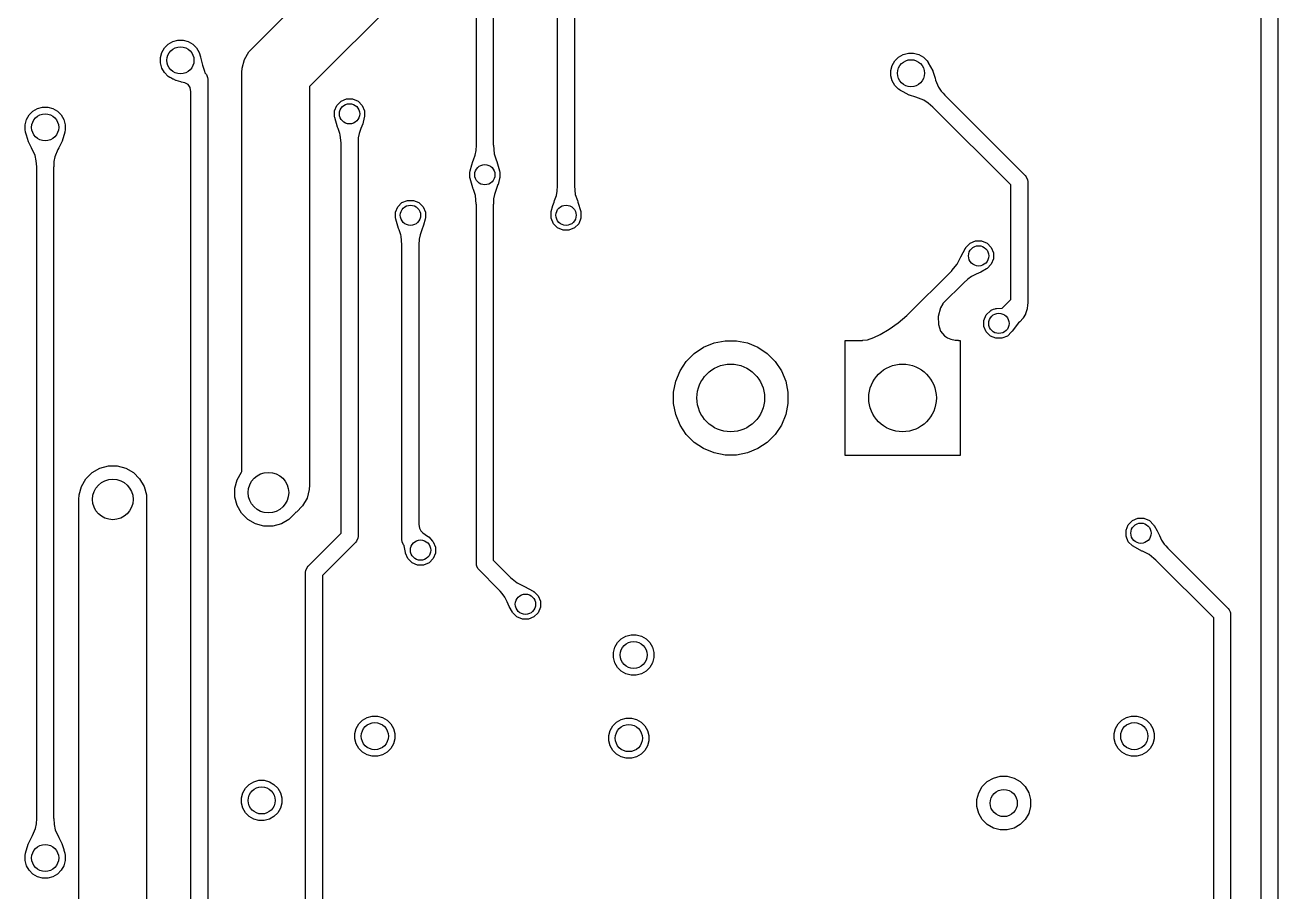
# Model space of a CAD drawing. Extents: x 89 to 178, y -115 to -57.
# Drawn here: x 140.1 to 158.63, y -96.9 to -84.09 of the extents above; entities that cross this region are included whole.
import ezdxf

# ---------------------------------------------------------------- set-up
doc = ezdxf.new("R2010")
doc.units = 0
doc.layers.add('BLACK', color=7, linetype='CONTINUOUS')

msp = doc.modelspace()

# ---------------------------------------------------------------- linework, layer by layer
at = {"layer": 'BLACK', "linetype": 'CONTINUOUS'}
for p, q in [((146.775, -85.864226), (146.775, -66.037112)), ((147.025, -66.035772), (147.025, -85.862887)), ((147.975, -86.464226), (147.975, -66.037112)), ((148.225, -66.035772), (148.225, -86.462887)), ((158.375002, -104.700002), (158.375002, -82.237112)), ((158.625002, -82.235772), (158.625002, -104.536902)), ((143.455947, -84.436947), (144.9, -82.992893)), ((145.753554, -83.553553), (144.3095, -84.997606)), ((142.122836, -84.494197), (142.161994, -84.426374)), ((142.161994, -84.426374), (142.217372, -84.370996)), ((142.217372, -84.370996), (142.285195, -84.331838)), ((142.285195, -84.331838), (142.360842, -84.311569)), ((142.360842, -84.311569), (142.439158, -84.311569)), ((142.439158, -84.311569), (142.514805, -84.331838)), ((142.514805, -84.331838), (142.582628, -84.370996)), ((142.582628, -84.370996), (142.638006, -84.426374)), ((142.638006, -84.426374), (142.677164, -84.494197)), ((143.412838, -84.486103), (143.455947, -84.436947)), ((142.102567, -84.569844), (142.122836, -84.494197)), ((142.102567, -84.64816), (142.102567, -84.569844)), ((142.677164, -84.494197), (142.694109, -84.55744)), ((142.694109, -84.55744), (142.696848, -84.561386)), ((142.696848, -84.561386), (142.725202, -84.679839)), ((143.313777, -84.725237), (143.34756, -84.599158)), ((143.34756, -84.599158), (143.412823, -84.486119)), ((143.412823, -84.486119), (143.412838, -84.486103)), ((152.922836, -84.685195), (152.961994, -84.617372)), ((152.961994, -84.617372), (153.017372, -84.561994)), ((153.017372, -84.561994), (153.085195, -84.522836)), ((153.085195, -84.522836), (153.160842, -84.502567)), ((153.160842, -84.502567), (153.239158, -84.502567)), ((153.239158, -84.502567), (153.314805, -84.522836)), ((153.314805, -84.522836), (153.382628, -84.561994)), ((153.382628, -84.561994), (153.438006, -84.617372)), ((153.438006, -84.617372), (153.452047, -84.641692)), ((153.452047, -84.641692), (153.455001, -84.64368)), ((153.455001, -84.64368), (153.455537, -84.64457)), ((153.455537, -84.64457), (153.521578, -84.766338)), ((142.122836, -84.723807), (142.102567, -84.64816)), ((142.161994, -84.79163), (142.122836, -84.723807)), ((142.217372, -84.847008), (142.161994, -84.79163)), ((142.725202, -84.679839), (142.754183, -84.771421)), ((142.754183, -84.771421), (142.754257, -84.771664)), ((142.754257, -84.771664), (142.76039, -84.792615)), ((142.76039, -84.792615), (142.767389, -84.799614)), ((142.767389, -84.799614), (142.782934, -84.818556)), ((142.782934, -84.818556), (142.801598, -84.863616)), ((143.3095, -84.7905), (143.313777, -84.725252)), ((143.3095, -90.689442), (143.3095, -84.7905)), ((143.313777, -84.725252), (143.313777, -84.725237)), ((152.902567, -84.760842), (152.922836, -84.685195)), ((152.902567, -84.839158), (152.902567, -84.760842)), ((153.521578, -84.766338), (153.522412, -84.768275)), ((153.522412, -84.768275), (153.556131, -84.871237)), ((142.243499, -84.862093), (142.217372, -84.847008)), ((142.245448, -84.864271), (142.243499, -84.862093)), ((142.256384, -84.869531), (142.245448, -84.864271)), ((142.285195, -84.886166), (142.256384, -84.869531)), ((142.298213, -84.889654), (142.285195, -84.886166)), ((142.333232, -84.9065), (142.298213, -84.889654)), ((142.335166, -84.907228), (142.333232, -84.9065)), ((142.405243, -84.926734), (142.335166, -84.907228)), ((142.405258, -84.926739), (142.405243, -84.926734)), ((142.417183, -84.930092), (142.405258, -84.926739)), ((142.465096, -84.943565), (142.417183, -84.930092)), ((142.465099, -84.943566), (142.465096, -84.943565)), ((142.4651, -84.943567), (142.465099, -84.943566)), ((142.512163, -84.968832), (142.4651, -84.943567)), ((142.542959, -85.013284), (142.512163, -84.968832)), ((142.552195, -85.075512), (142.542959, -85.013284)), ((142.801598, -84.863616), (142.804, -84.888002)), ((142.804, -84.888002), (142.804, -99.921)), ((144.3095, -84.997606), (144.3095, -90.8905)), ((152.922836, -84.914805), (152.902567, -84.839158)), ((152.961994, -84.982628), (152.922836, -84.914805)), ((153.017372, -85.038006), (152.961994, -84.982628)), ((153.556131, -84.871237), (153.556266, -84.871677)), ((153.556266, -84.871677), (153.564626, -84.901071)), ((153.564626, -84.901071), (153.564631, -84.901088)), ((153.564631, -84.901088), (153.608489, -85.006888)), ((153.608489, -85.006888), (153.60849, -85.00689)), ((153.60849, -85.00689), (153.648557, -85.065142)), ((142.552518, -85.07769), (142.552195, -85.075512)), ((142.554, -85.080633), (142.552518, -85.07769)), ((142.554, -99.730107), (142.554, -85.080633)), ((144.774997, -85.212919), (144.856105, -85.179323)), ((144.856105, -85.179323), (144.943895, -85.179323)), ((144.943895, -85.179323), (145.025003, -85.212919)), ((153.041998, -85.052224), (153.017372, -85.038006)), ((153.044693, -85.055501), (153.041998, -85.052224)), ((153.083718, -85.076311), (153.044693, -85.055501)), ((153.085195, -85.077164), (153.083718, -85.076311)), ((153.08544, -85.077229), (153.085195, -85.077164)), ((153.175516, -85.125263), (153.08544, -85.077229)), ((153.177451, -85.126081), (153.175516, -85.125263)), ((153.271463, -85.156204), (153.177451, -85.126081)), ((153.390256, -85.199329), (153.271463, -85.156204)), ((153.390259, -85.199331), (153.390256, -85.199329)), ((153.455759, -85.241273), (153.390259, -85.199331)), ((153.648557, -85.065142), (153.677166, -85.096915)), ((153.677166, -85.096915), (153.701146, -85.123548)), ((153.701146, -85.123548), (153.701596, -85.12482)), ((153.701596, -85.12482), (154.888389, -86.311612)), ((140.161994, -85.417374), (140.217372, -85.361996)), ((140.217372, -85.361996), (140.285195, -85.322838)), ((140.285195, -85.322838), (140.360842, -85.302569)), ((140.360842, -85.302569), (140.439158, -85.302569)), ((140.439158, -85.302569), (140.514805, -85.322838)), ((140.514805, -85.322838), (140.582628, -85.361996)), ((140.582628, -85.361996), (140.638006, -85.417374)), ((144.679323, -85.356105), (144.712919, -85.274997)), ((144.679323, -85.443895), (144.679323, -85.356105)), ((144.712919, -85.274997), (144.774997, -85.212919)), ((145.025003, -85.212919), (145.087081, -85.274997)), ((145.087081, -85.274997), (145.120677, -85.356105)), ((145.120677, -85.356105), (145.120677, -85.443895)), ((153.455763, -85.241276), (153.455759, -85.241273)), ((153.523557, -85.301281), (153.455762, -85.241276)), ((153.455762, -85.241276), (153.455763, -85.241276)), ((153.525083, -85.301859), (153.523557, -85.301281)), ((154.675, -86.451776), (153.525083, -85.301859)), ((140.102567, -85.560844), (140.122836, -85.485197)), ((140.102567, -85.63916), (140.102567, -85.560844)), ((140.122836, -85.485197), (140.161994, -85.417374)), ((140.638006, -85.417374), (140.677164, -85.485197)), ((140.677164, -85.485197), (140.697433, -85.560844)), ((140.697433, -85.560844), (140.697433, -85.63916)), ((144.683185, -85.45322), (144.679323, -85.443895)), ((144.682869, -85.456093), (144.683185, -85.45322)), ((144.723466, -85.595729), (144.682869, -85.456093)), ((145.094197, -85.546821), (145.067997, -85.617324)), ((145.094563, -85.545653), (145.094197, -85.546821)), ((145.117618, -85.455814), (145.094563, -85.545653)), ((145.120677, -85.443895), (145.117184, -85.452327)), ((145.117184, -85.452327), (145.11775, -85.455238)), ((145.11775, -85.455238), (145.117618, -85.455814)), ((140.109925, -85.666624), (140.102567, -85.63916)), ((140.109514, -85.670848), (140.109925, -85.666624)), ((140.122399, -85.713176), (140.109514, -85.670848)), ((140.122836, -85.714807), (140.122399, -85.713176)), ((140.122961, -85.715024), (140.122836, -85.714807)), ((140.152693, -85.812694), (140.122961, -85.715024)), ((140.690598, -85.670789), (140.651192, -85.803591)), ((140.697433, -85.63916), (140.690165, -85.666284)), ((140.690165, -85.666284), (140.690849, -85.669781)), ((140.690849, -85.669781), (140.690598, -85.670789)), ((144.72383, -85.596789), (144.723466, -85.595729)), ((144.731993, -85.617303), (144.72383, -85.596789)), ((144.731999, -85.617323), (144.731993, -85.617303)), ((144.732005, -85.617337), (144.731999, -85.617323)), ((144.756404, -85.690254), (144.732005, -85.617337)), ((144.762466, -85.708371), (144.756404, -85.690254)), ((144.773987, -85.834576), (144.762466, -85.708371)), ((145.029632, -85.75529), (145.025569, -85.834576)), ((145.042055, -85.690254), (145.029632, -85.75529)), ((145.042059, -85.690241), (145.042055, -85.690254)), ((145.067997, -85.617324), (145.042059, -85.690241)), ((140.153477, -85.814626), (140.152693, -85.812694)), ((140.198658, -85.902413), (140.153477, -85.814626)), ((140.252162, -86.016904), (140.198658, -85.902413)), ((140.586358, -85.929304), (140.542552, -86.035141)), ((140.601239, -85.902596), (140.586358, -85.929304)), ((140.601455, -85.902188), (140.601239, -85.902596)), ((140.650412, -85.80555), (140.601455, -85.902188)), ((140.651192, -85.803591), (140.650412, -85.80555)), ((144.774029, -85.835041), (144.773987, -85.834576)), ((144.775, -85.837112), (144.774029, -85.835041)), ((144.775, -91.598224), (144.775, -85.837112)), ((145.025569, -85.834576), (145.025, -85.835772)), ((145.025, -85.835772), (145.025, -91.65)), ((146.770368, -85.944702), (146.774431, -85.865423)), ((146.774431, -85.865423), (146.775, -85.864226)), ((147.025, -85.862887), (147.025971, -85.864959)), ((147.025971, -85.864959), (147.037534, -85.991632)), ((140.252162, -86.016907), (140.252162, -86.016904)), ((140.252163, -86.016908), (140.252162, -86.016907)), ((140.268822, -86.09288), (140.252163, -86.016908)), ((140.268822, -86.092882), (140.268822, -86.09288)), ((140.27433, -86.18325), (140.268822, -86.092882)), ((140.529693, -86.104668), (140.525581, -86.18315)), ((140.542552, -86.035141), (140.529693, -86.104668)), ((146.705802, -86.153176), (146.723977, -86.104268)), ((146.723977, -86.104268), (146.731994, -86.082696)), ((146.731994, -86.082696), (146.757943, -86.009751)), ((146.757943, -86.009751), (146.770368, -85.944702)), ((147.037534, -85.991632), (147.067993, -86.082662)), ((147.067993, -86.082662), (147.068004, -86.082691)), ((147.068004, -86.082691), (147.076168, -86.103208)), ((147.076168, -86.103208), (147.076532, -86.104268)), ((147.076532, -86.104268), (147.11713, -86.243906)), ((140.275, -86.184737), (140.27433, -86.18325)), ((140.275, -95.815633), (140.275, -86.184737)), ((140.525581, -86.18315), (140.525, -86.184368)), ((140.525, -86.184368), (140.525, -95.815264)), ((146.679323, -86.256105), (146.682815, -86.247673)), ((146.679323, -86.343895), (146.679323, -86.256105)), ((146.682249, -86.244761), (146.682373, -86.244215)), ((146.682815, -86.247673), (146.682249, -86.244761)), ((146.682373, -86.244215), (146.705437, -86.154337)), ((146.705437, -86.154337), (146.705802, -86.153176)), ((147.11713, -86.243906), (147.116813, -86.246777)), ((147.116813, -86.246777), (147.120677, -86.256105)), ((147.120677, -86.256105), (147.120677, -86.343895)), ((154.888389, -86.311612), (154.903934, -86.330554)), ((146.683185, -86.35322), (146.679323, -86.343895)), ((146.682869, -86.356093), (146.683185, -86.35322)), ((146.723466, -86.495729), (146.682869, -86.356093)), ((146.72383, -86.496789), (146.723466, -86.495729)), ((146.731993, -86.517303), (146.72383, -86.496789)), ((147.094197, -86.446821), (147.067997, -86.517324)), ((147.094563, -86.445653), (147.094197, -86.446821)), ((147.117618, -86.355814), (147.094563, -86.445653)), ((147.120677, -86.343895), (147.117184, -86.352327)), ((147.117184, -86.352327), (147.11775, -86.355238)), ((147.11775, -86.355238), (147.117618, -86.355814)), ((147.970368, -86.544702), (147.974431, -86.465423)), ((147.974431, -86.465423), (147.975, -86.464226)), ((148.225, -86.462887), (148.225971, -86.464959)), ((148.225971, -86.464959), (148.237534, -86.591632)), ((154.675, -88.146223), (154.675, -86.451776)), ((154.903934, -86.330554), (154.922598, -86.375614)), ((154.922598, -86.375614), (154.925, -86.4)), ((154.925, -86.4), (154.925, -88.197999)), ((145.674997, -86.712919), (145.756105, -86.679323)), ((145.756105, -86.679323), (145.843895, -86.679323)), ((145.843895, -86.679323), (145.925003, -86.712919)), ((146.731999, -86.517323), (146.731993, -86.517303)), ((146.732005, -86.517337), (146.731999, -86.517323)), ((146.756404, -86.590254), (146.732005, -86.517337)), ((146.762466, -86.608371), (146.756404, -86.590254)), ((146.773987, -86.734576), (146.762466, -86.608371)), ((147.029632, -86.65529), (147.025569, -86.734576)), ((147.042055, -86.590254), (147.029632, -86.65529)), ((147.042059, -86.590241), (147.042055, -86.590254)), ((147.067997, -86.517324), (147.042059, -86.590241)), ((147.923977, -86.704268), (147.931994, -86.682696)), ((147.931994, -86.682696), (147.957943, -86.609751)), ((147.957943, -86.609751), (147.970368, -86.544702)), ((148.237534, -86.591632), (148.267993, -86.682662)), ((148.267993, -86.682662), (148.268004, -86.682691)), ((148.268004, -86.682691), (148.276168, -86.703208)), ((145.579323, -86.856105), (145.612919, -86.774997)), ((145.579323, -86.943895), (145.579323, -86.856105)), ((145.612919, -86.774997), (145.674997, -86.712919)), ((145.925003, -86.712919), (145.987081, -86.774997)), ((145.987081, -86.774997), (146.020677, -86.856105)), ((146.020677, -86.856105), (146.020677, -86.943895)), ((146.774029, -86.735041), (146.773987, -86.734576)), ((146.775, -86.737112), (146.774029, -86.735041)), ((146.775, -92.05), (146.775, -86.737112)), ((147.025569, -86.734576), (147.025, -86.735772)), ((147.025, -86.735772), (147.025, -91.998224)), ((147.879323, -86.856105), (147.882815, -86.847673)), ((147.879323, -86.943895), (147.879323, -86.856105)), ((147.882249, -86.844761), (147.882373, -86.844215)), ((147.882815, -86.847673), (147.882249, -86.844761)), ((147.882373, -86.844215), (147.905437, -86.754337)), ((147.905437, -86.754337), (147.905802, -86.753176)), ((147.905802, -86.753176), (147.923977, -86.704268)), ((148.276168, -86.703208), (148.276532, -86.704268)), ((148.276532, -86.704268), (148.31713, -86.843906)), ((148.31713, -86.843906), (148.316813, -86.846777)), ((148.316813, -86.846777), (148.320677, -86.856105)), ((148.320677, -86.856105), (148.320677, -86.943895)), ((145.583185, -86.95322), (145.579323, -86.943895)), ((145.582869, -86.956093), (145.583185, -86.95322)), ((145.623466, -87.095729), (145.582869, -86.956093)), ((145.994197, -87.046821), (145.967997, -87.117324)), ((145.994563, -87.045653), (145.994197, -87.046821)), ((146.017618, -86.955814), (145.994563, -87.045653)), ((146.020677, -86.943895), (146.017184, -86.952327)), ((146.017184, -86.952327), (146.01775, -86.955238)), ((146.01775, -86.955238), (146.017618, -86.955814)), ((147.912919, -87.025003), (147.879323, -86.943895)), ((147.974997, -87.087081), (147.912919, -87.025003)), ((148.287081, -87.025003), (148.225003, -87.087081)), ((148.320677, -86.943895), (148.287081, -87.025003)), ((145.62383, -87.096789), (145.623466, -87.095729)), ((145.631993, -87.117303), (145.62383, -87.096789)), ((145.631999, -87.117323), (145.631993, -87.117303)), ((145.632005, -87.117337), (145.631999, -87.117323)), ((145.656404, -87.190254), (145.632005, -87.117337)), ((145.662466, -87.208371), (145.656404, -87.190254)), ((145.673987, -87.334576), (145.662466, -87.208371)), ((145.942055, -87.190254), (145.929632, -87.25529)), ((145.942059, -87.190241), (145.942055, -87.190254)), ((145.967997, -87.117324), (145.942059, -87.190241)), ((148.056105, -87.120677), (147.974997, -87.087081)), ((148.143895, -87.120677), (148.056105, -87.120677)), ((148.225003, -87.087081), (148.143895, -87.120677)), ((145.674029, -87.335041), (145.673987, -87.334576)), ((145.675, -87.337112), (145.674029, -87.335041)), ((145.675, -91.7), (145.675, -87.337112)), ((145.925569, -87.334576), (145.925, -87.335772)), ((145.925, -87.335772), (145.925, -91.47076)), ((145.929632, -87.25529), (145.925569, -87.334576)), ((153.936761, -87.51359), (154.006801, -87.386129)), ((154.006801, -87.386129), (154.009056, -87.384321)), ((154.009056, -87.384321), (154.012919, -87.374997)), ((154.012919, -87.374997), (154.074997, -87.312919)), ((154.074997, -87.312919), (154.156105, -87.279323)), ((154.156105, -87.279323), (154.243895, -87.279323)), ((154.243895, -87.279323), (154.325003, -87.312919)), ((154.325003, -87.312919), (154.387081, -87.374997)), ((154.387081, -87.374997), (154.420677, -87.456105)), ((153.884697, -87.6208), (153.927545, -87.534858)), ((153.927545, -87.534858), (153.936282, -87.51457)), ((153.936282, -87.51457), (153.936761, -87.51359)), ((154.420677, -87.543895), (154.387081, -87.625003)), ((154.420677, -87.456105), (154.420677, -87.543895)), ((153.139682, -88.383541), (153.802525, -87.720698)), ((153.802525, -87.720698), (153.803304, -87.718545)), ((153.803304, -87.718545), (153.884697, -87.6208)), ((154.165115, -87.772466), (154.095213, -87.805684)), ((154.233501, -87.741135), (154.165115, -87.772466)), ((154.234585, -87.740568), (154.233501, -87.741135)), ((154.314411, -87.693346), (154.234585, -87.740568)), ((154.314912, -87.693032), (154.314411, -87.693346)), ((154.316569, -87.690574), (154.314912, -87.693032)), ((154.325003, -87.687081), (154.316569, -87.690574)), ((154.387081, -87.625003), (154.325003, -87.687081)), ((153.980252, -87.896523), (153.672882, -88.203893)), ((153.981499, -87.896081), (153.980252, -87.896523)), ((154.040435, -87.842892), (153.981499, -87.896081)), ((154.095206, -87.805689), (154.040435, -87.842892)), ((154.095213, -87.805684), (154.095206, -87.805689)), ((154.549769, -88.271453), (154.675, -88.146223)), ((153.637005, -88.270025), (153.603928, -88.39719)), ((153.671682, -88.208472), (153.637005, -88.270025)), ((153.672882, -88.203893), (153.671682, -88.208472)), ((154.312919, -88.372996), (154.374997, -88.310918)), ((154.374997, -88.310918), (154.384699, -88.306898)), ((154.384699, -88.306898), (154.385541, -88.305647)), ((154.385541, -88.305647), (154.386708, -88.304965)), ((154.386708, -88.304965), (154.418231, -88.288942)), ((154.418231, -88.288942), (154.420576, -88.288052)), ((154.420576, -88.288052), (154.446544, -88.281282)), ((154.446544, -88.281282), (154.456105, -88.277322)), ((154.456105, -88.277322), (154.461735, -88.277322)), ((154.461735, -88.277322), (154.463066, -88.276975)), ((154.463066, -88.276975), (154.465295, -88.27662)), ((154.465295, -88.27662), (154.549561, -88.271466)), ((154.549561, -88.271466), (154.549769, -88.271453)), ((154.916562, -88.285198), (154.894275, -88.358073)), ((154.917041, -88.282651), (154.916562, -88.285198)), ((154.921334, -88.225437), (154.917041, -88.282651)), ((154.922598, -88.222386), (154.921334, -88.225437)), ((154.925, -88.197999), (154.922598, -88.222385)), ((154.922598, -88.222385), (154.922598, -88.222386)), ((152.87798, -88.583652), (153.010752, -88.488941)), ((153.010752, -88.488941), (153.139682, -88.383541)), ((153.603928, -88.39719), (153.603926, -88.397199)), ((153.603926, -88.397199), (153.605125, -88.515827)), ((153.605125, -88.515827), (153.636725, -88.611256)), ((154.279323, -88.454104), (154.312919, -88.372996)), ((154.279323, -88.541894), (154.279323, -88.454104)), ((154.79096, -88.491937), (154.693756, -88.614579)), ((154.790969, -88.491927), (154.79096, -88.491937)), ((154.808527, -88.472904), (154.790969, -88.491927)), ((154.808703, -88.472709), (154.808527, -88.472904)), ((154.856564, -88.418455), (154.808703, -88.472709)), ((154.857691, -88.416949), (154.856564, -88.418455)), ((154.892988, -88.360885), (154.857691, -88.416949)), ((154.894275, -88.358073), (154.892988, -88.360885)), ((152.556047, -88.738727), (152.648339, -88.708593)), ((152.648339, -88.708593), (152.746422, -88.662406)), ((152.746422, -88.662406), (152.87798, -88.583652)), ((153.636725, -88.611256), (153.636726, -88.611258)), ((153.636726, -88.611258), (153.696508, -88.683155)), ((153.696508, -88.683155), (153.696511, -88.683159)), ((153.696511, -88.683159), (153.710422, -88.692277)), ((153.710422, -88.692277), (153.738247, -88.710515)), ((153.738247, -88.710515), (153.738249, -88.710516)), ((153.738249, -88.710516), (153.738251, -88.710517)), ((153.738251, -88.710517), (153.763667, -88.720972)), ((153.763667, -88.720972), (153.789087, -88.73143)), ((154.312919, -88.623002), (154.279323, -88.541894)), ((154.374997, -88.68508), (154.312919, -88.623002)), ((154.456105, -88.718676), (154.374997, -88.68508)), ((154.543895, -88.718676), (154.456105, -88.718676)), ((154.625003, -88.68508), (154.543895, -88.718676)), ((154.687081, -88.623002), (154.625003, -88.68508)), ((154.689615, -88.616883), (154.687081, -88.623002)), ((154.693756, -88.614579), (154.689615, -88.616883)), ((149.995766, -88.94294), (150.134313, -88.850366)), ((150.134313, -88.850366), (150.288258, -88.7866)), ((150.288258, -88.7866), (150.451685, -88.754092)), ((150.451685, -88.754092), (150.618315, -88.754092)), ((150.618315, -88.754092), (150.781742, -88.7866)), ((150.781742, -88.7866), (150.935687, -88.850366)), ((150.935687, -88.850366), (151.074234, -88.94294)), ((152.225, -90.449999), (152.225, -88.749999)), ((152.225, -88.749999), (152.482374, -88.749999)), ((152.482374, -88.749999), (152.482638, -88.749577)), ((152.482638, -88.749577), (152.487925, -88.747505)), ((152.487925, -88.747505), (152.556047, -88.738727)), ((153.789087, -88.73143), (153.851532, -88.745178)), ((153.851532, -88.745178), (153.899235, -88.748308)), ((153.899235, -88.748308), (153.902664, -88.749999)), ((153.902664, -88.749999), (153.925, -88.749999)), ((153.925, -88.749999), (153.925, -90.449999)), ((149.785367, -89.199312), (149.877941, -89.060765)), ((149.877941, -89.060765), (149.995766, -88.94294)), ((151.074234, -88.94294), (151.192059, -89.060765)), ((151.192059, -89.060765), (151.284633, -89.199312)), ((149.721601, -89.353257), (149.785367, -89.199312)), ((151.284633, -89.199312), (151.348399, -89.353257)), ((149.689093, -89.516684), (149.721601, -89.353257)), ((151.348399, -89.353257), (151.380907, -89.516684)), ((149.689093, -89.683314), (149.689093, -89.516684)), ((151.380907, -89.516684), (151.380907, -89.683314)), ((149.721601, -89.846741), (149.689093, -89.683314)), ((151.380907, -89.683314), (151.348399, -89.846741)), ((149.785367, -90.000686), (149.721601, -89.846741)), ((149.877941, -90.139233), (149.785367, -90.000686)), ((151.284633, -90.000686), (151.192059, -90.139233)), ((151.348399, -89.846741), (151.284633, -90.000686)), ((149.995766, -90.257058), (149.877941, -90.139233)), ((151.192059, -90.139233), (151.074234, -90.257058)), ((150.134313, -90.349632), (149.995766, -90.257058)), ((150.288258, -90.413398), (150.134313, -90.349632)), ((150.935687, -90.349632), (150.781742, -90.413398)), ((151.074234, -90.257058), (150.935687, -90.349632)), ((150.451685, -90.445906), (150.288258, -90.413398)), ((150.618315, -90.445906), (150.451685, -90.445906)), ((150.781742, -90.413398), (150.618315, -90.445906)), ((153.925, -90.449999), (152.225, -90.449999)), ((141.003323, -90.795619), (141.095619, -90.703323)), ((141.095619, -90.703323), (141.208658, -90.63806)), ((141.208658, -90.63806), (141.334737, -90.604278)), ((141.334737, -90.604278), (141.465263, -90.604278)), ((141.465263, -90.604278), (141.591342, -90.63806)), ((141.591342, -90.63806), (141.704381, -90.703323)), ((141.704381, -90.703323), (141.796677, -90.795619)), ((143.23806, -90.808658), (143.303323, -90.695619)), ((143.303323, -90.695619), (143.3095, -90.689442)), ((140.904278, -91.034737), (140.93806, -90.908658)), ((140.93806, -90.908658), (141.003323, -90.795619)), ((141.796677, -90.795619), (141.86194, -90.908658)), ((141.86194, -90.908658), (141.895722, -91.034737)), ((143.204278, -90.934737), (143.23806, -90.808658)), ((143.204278, -91.065263), (143.204278, -90.934737)), ((144.3095, -90.8905), (144.305222, -90.955763)), ((140.9, -91.1), (140.904278, -91.034737)), ((140.9, -97.392893), (140.9, -91.1)), ((141.895722, -91.034737), (141.9, -91.1)), ((141.9, -91.1), (141.9, -97.6)), ((143.23806, -91.191342), (143.204278, -91.065263)), ((144.27144, -91.081842), (144.206177, -91.194881)), ((144.305222, -90.955763), (144.27144, -91.081842)), ((143.303323, -91.304381), (143.23806, -91.191342)), ((143.395619, -91.396677), (143.303323, -91.304381)), ((144.096677, -91.304381), (144.004381, -91.396677)), ((144.102974, -91.293474), (144.096677, -91.304381)), ((144.113881, -91.287177), (144.102974, -91.293474)), ((144.206177, -91.194881), (144.113881, -91.287177)), ((143.508658, -91.46194), (143.395619, -91.396677)), ((143.634737, -91.495722), (143.508658, -91.46194)), ((143.765263, -91.495722), (143.634737, -91.495722)), ((143.891342, -91.46194), (143.765263, -91.495722)), ((144.004381, -91.396677), (143.891342, -91.46194)), ((145.925, -91.47076), (145.926209, -91.473257)), ((145.926209, -91.473257), (145.932202, -91.52451)), ((156.379323, -91.556105), (156.412919, -91.474997)), ((156.412919, -91.474997), (156.474997, -91.412919)), ((156.474997, -91.412919), (156.556105, -91.379323)), ((156.556105, -91.379323), (156.643895, -91.379323)), ((156.643895, -91.379323), (156.725003, -91.412919)), ((156.725003, -91.412919), (156.787081, -91.474997)), ((156.787081, -91.474997), (156.790573, -91.483428)), ((156.790573, -91.483428), (156.793032, -91.485087)), ((156.793032, -91.485087), (156.793346, -91.485588)), ((156.793346, -91.485588), (156.840568, -91.565414)), ((144.286612, -92.086612), (144.775, -91.598224)), ((145.022598, -91.674386), (145.003934, -91.719446)), ((145.025, -91.65), (145.022598, -91.674386)), ((145.932202, -91.52451), (145.951996, -91.565904)), ((145.951996, -91.565904), (145.951997, -91.565905)), ((145.951997, -91.565905), (145.951998, -91.565906)), ((145.951998, -91.565906), (145.951999, -91.565908)), ((145.951999, -91.565908), (145.981671, -91.59474)), ((145.981671, -91.59474), (146.018501, -91.618637)), ((146.018501, -91.618637), (146.068677, -91.651935)), ((146.068677, -91.651935), (146.070772, -91.653713)), ((146.070772, -91.653713), (146.127756, -91.714972)), ((156.379323, -91.643895), (156.379323, -91.556105)), ((156.412919, -91.725003), (156.379323, -91.643895)), ((156.840568, -91.565414), (156.841135, -91.566498)), ((156.841135, -91.566498), (156.872466, -91.634884)), ((156.872466, -91.634884), (156.905684, -91.704785)), ((144.988388, -91.738388), (144.5, -92.226776)), ((145.003928, -91.719451), (144.988388, -91.738388)), ((145.003934, -91.719446), (145.003928, -91.719451)), ((145.677402, -91.724386), (145.675, -91.7)), ((145.677402, -91.724387), (145.677402, -91.724386)), ((145.678539, -91.727132), (145.677402, -91.724387)), ((145.696066, -91.769446), (145.678539, -91.727132)), ((145.696071, -91.769451), (145.696066, -91.769446)), ((145.706005, -91.781556), (145.696071, -91.769451)), ((145.707126, -91.786827), (145.706005, -91.781556)), ((145.726977, -91.88258), (145.707126, -91.786827)), ((146.127756, -91.714972), (146.128171, -91.716087)), ((146.128171, -91.716087), (146.137081, -91.724997)), ((146.137081, -91.724997), (146.170677, -91.806105)), ((146.170677, -91.806105), (146.170677, -91.893895)), ((156.474997, -91.787081), (156.412919, -91.725003)), ((156.484323, -91.790944), (156.474997, -91.787081)), ((156.48613, -91.793198), (156.484323, -91.790944)), ((156.613577, -91.863231), (156.48613, -91.793198)), ((156.614584, -91.863723), (156.613577, -91.863231)), ((156.620358, -91.866209), (156.614584, -91.863723)), ((156.634857, -91.872454), (156.620358, -91.866209)), ((156.905684, -91.704785), (156.905689, -91.704792)), ((156.905689, -91.704792), (156.942892, -91.759564)), ((156.942892, -91.759564), (156.942894, -91.759566)), ((156.942894, -91.759566), (156.942896, -91.759569)), ((156.942896, -91.759569), (156.96694, -91.78621)), ((156.96694, -91.78621), (156.996081, -91.8185)), ((156.996081, -91.8185), (156.996524, -91.819748)), ((156.996524, -91.819748), (157.888388, -92.711611)), ((145.729323, -91.886077), (145.726977, -91.88258)), ((145.729323, -91.893895), (145.729323, -91.886077)), ((145.762919, -91.975003), (145.729323, -91.893895)), ((145.824997, -92.037081), (145.762919, -91.975003)), ((145.906105, -92.070677), (145.824997, -92.037081)), ((146.075003, -92.037081), (145.993895, -92.070677)), ((146.137081, -91.975003), (146.075003, -92.037081)), ((146.170677, -91.893895), (146.137081, -91.975003)), ((146.777402, -92.074386), (146.775, -92.05)), ((147.025, -91.998224), (147.279301, -92.252525)), ((156.634865, -91.872458), (156.634857, -91.872454)), ((156.720796, -91.9153), (156.634865, -91.872458)), ((156.720797, -91.915301), (156.720796, -91.9153)), ((156.720799, -91.915302), (156.720797, -91.915301)), ((156.790212, -91.973102), (156.720799, -91.915302)), ((156.818544, -91.996694), (156.790212, -91.973102)), ((156.820696, -91.997472), (156.818544, -91.996694)), ((157.675, -92.851776), (156.820696, -91.997472)), ((144.25, -92.175), (144.252402, -92.150614)), ((144.25, -103.475), (144.25, -92.175)), ((144.252402, -92.150614), (144.271066, -92.105554)), ((144.271066, -92.105554), (144.271071, -92.105548)), ((144.271071, -92.105548), (144.286612, -92.086612)), ((144.5, -92.226776), (144.5, -103.423224)), ((145.993895, -92.070677), (145.906105, -92.070677)), ((146.777402, -92.074387), (146.777402, -92.074386)), ((146.782466, -92.086612), (146.777402, -92.074387)), ((146.796066, -92.119446), (146.782466, -92.086612)), ((146.796071, -92.119451), (146.796066, -92.119446)), ((146.811612, -92.138388), (146.796071, -92.119451)), ((147.103474, -92.43025), (146.811612, -92.138388)), ((147.279301, -92.252525), (147.281455, -92.253305)), ((147.281455, -92.253305), (147.3792, -92.334697)), ((147.3792, -92.334697), (147.465141, -92.377545)), ((147.465141, -92.377545), (147.48542, -92.386278)), ((147.48542, -92.386278), (147.486421, -92.386767)), ((147.486421, -92.386767), (147.613869, -92.456801)), ((147.103918, -92.431499), (147.103474, -92.43025)), ((147.126752, -92.456801), (147.103918, -92.431499)), ((147.157103, -92.490431), (147.126752, -92.456801)), ((147.157104, -92.490433), (147.157103, -92.490431)), ((147.157106, -92.490435), (147.157104, -92.490433)), ((147.194311, -92.545206), (147.157106, -92.490435)), ((147.194315, -92.545213), (147.194311, -92.545206)), ((147.227532, -92.615113), (147.194315, -92.545213)), ((147.613869, -92.456801), (147.615675, -92.459055)), ((147.615675, -92.459055), (147.625003, -92.462919)), ((147.625003, -92.462919), (147.687081, -92.524997)), ((147.687081, -92.524997), (147.720677, -92.606105)), ((147.720677, -92.606105), (147.720677, -92.693895)), ((147.258863, -92.6835), (147.227532, -92.615113)), ((147.25943, -92.684584), (147.258863, -92.6835)), ((147.306653, -92.764411), (147.25943, -92.684584)), ((147.306967, -92.764912), (147.306653, -92.764411)), ((147.309426, -92.76657), (147.306967, -92.764912)), ((147.312919, -92.775003), (147.309426, -92.76657)), ((147.374997, -92.837081), (147.312919, -92.775003)), ((147.687081, -92.775003), (147.625003, -92.837081)), ((147.720677, -92.693895), (147.687081, -92.775003)), ((157.888388, -92.711611), (157.903933, -92.730553)), ((157.903933, -92.730553), (157.903934, -92.730554)), ((157.903934, -92.730554), (157.90946, -92.743895)), ((157.90946, -92.743895), (157.916517, -92.760934)), ((157.916517, -92.760934), (157.922598, -92.775614)), ((157.922598, -92.775614), (157.925, -92.8)), ((147.456105, -92.870677), (147.374997, -92.837081)), ((147.543895, -92.870677), (147.456105, -92.870677)), ((147.625003, -92.837081), (147.543895, -92.870677)), ((157.675, -103.415633), (157.675, -92.851776)), ((157.925, -92.8), (157.925, -103.415264)), ((148.861994, -93.217372), (148.917372, -93.161994)), ((148.917372, -93.161994), (148.985195, -93.122836)), ((148.985195, -93.122836), (149.060842, -93.102567)), ((149.060842, -93.102567), (149.139158, -93.102567)), ((149.139158, -93.102567), (149.214805, -93.122836)), ((149.214805, -93.122836), (149.282628, -93.161994)), ((149.282628, -93.161994), (149.338006, -93.217372)), ((148.802567, -93.360842), (148.822836, -93.285195)), ((148.822836, -93.285195), (148.861994, -93.217372)), ((149.338006, -93.217372), (149.377164, -93.285195)), ((149.377164, -93.285195), (149.397433, -93.360842)), ((148.802567, -93.439158), (148.802567, -93.360842)), ((148.822836, -93.514805), (148.802567, -93.439158)), ((148.861994, -93.582628), (148.822836, -93.514805)), ((149.377164, -93.514805), (149.338006, -93.582628)), ((149.397433, -93.439158), (149.377164, -93.514805)), ((149.397433, -93.360842), (149.397433, -93.439158)), ((148.917372, -93.638006), (148.861994, -93.582628)), ((148.985195, -93.677164), (148.917372, -93.638006)), ((149.060842, -93.697433), (148.985195, -93.677164)), ((149.139158, -93.697433), (149.060842, -93.697433)), ((149.214805, -93.677164), (149.139158, -93.697433)), ((149.282628, -93.638006), (149.214805, -93.677164)), ((149.338006, -93.582628), (149.282628, -93.638006)), ((144.996336, -94.485201), (145.035494, -94.417378)), ((145.035494, -94.417378), (145.090872, -94.362)), ((145.090872, -94.362), (145.158695, -94.322842)), ((145.158695, -94.322842), (145.234342, -94.302573)), ((145.234342, -94.302573), (145.312658, -94.302573)), ((145.312658, -94.302573), (145.388305, -94.322842)), ((145.388305, -94.322842), (145.456128, -94.362)), ((145.456128, -94.362), (145.511506, -94.417378)), ((145.511506, -94.417378), (145.550664, -94.485201)), ((148.751585, -94.513946), (148.790743, -94.446123)), ((148.790743, -94.446123), (148.846121, -94.390745)), ((148.846121, -94.390745), (148.913944, -94.351587)), ((148.913944, -94.351587), (148.989591, -94.331318)), ((148.989591, -94.331318), (149.067907, -94.331318)), ((149.067907, -94.331318), (149.143554, -94.351587)), ((149.143554, -94.351587), (149.211377, -94.390745)), ((149.211377, -94.390745), (149.266755, -94.446123)), ((149.266755, -94.446123), (149.305913, -94.513946)), ((156.222836, -94.485195), (156.261994, -94.417372)), ((156.261994, -94.417372), (156.317372, -94.361994)), ((156.317372, -94.361994), (156.385195, -94.322836)), ((156.385195, -94.322836), (156.460842, -94.302567)), ((156.460842, -94.302567), (156.539158, -94.302567)), ((156.539158, -94.302567), (156.614805, -94.322836)), ((156.614805, -94.322836), (156.682628, -94.361994)), ((156.682628, -94.361994), (156.738006, -94.417372)), ((156.738006, -94.417372), (156.777164, -94.485195)), ((144.976067, -94.560848), (144.996336, -94.485201)), ((144.976067, -94.639164), (144.976067, -94.560848)), ((144.996336, -94.714811), (144.976067, -94.639164)), ((145.550664, -94.485201), (145.570933, -94.560848)), ((145.570933, -94.639164), (145.550664, -94.714811)), ((145.570933, -94.560848), (145.570933, -94.639164)), ((148.731316, -94.589593), (148.751585, -94.513946)), ((148.731316, -94.667909), (148.731316, -94.589593)), ((149.305913, -94.513946), (149.326182, -94.589593)), ((149.326182, -94.589593), (149.326182, -94.667909)), ((156.202567, -94.560842), (156.222836, -94.485195)), ((156.202567, -94.639158), (156.202567, -94.560842)), ((156.222836, -94.714805), (156.202567, -94.639158)), ((156.777164, -94.485195), (156.797433, -94.560842)), ((156.797433, -94.639158), (156.777164, -94.714805)), ((156.797433, -94.560842), (156.797433, -94.639158)), ((145.035494, -94.782634), (144.996336, -94.714811)), ((145.090872, -94.838012), (145.035494, -94.782634)), ((145.511506, -94.782634), (145.456128, -94.838012)), ((145.550664, -94.714811), (145.511506, -94.782634)), ((148.751585, -94.743556), (148.731316, -94.667909)), ((148.790743, -94.811379), (148.751585, -94.743556)), ((148.846121, -94.866757), (148.790743, -94.811379)), ((149.266755, -94.811379), (149.211377, -94.866757)), ((149.305913, -94.743556), (149.266755, -94.811379)), ((149.326182, -94.667909), (149.305913, -94.743556)), ((156.261994, -94.782628), (156.222836, -94.714805)), ((156.317372, -94.838006), (156.261994, -94.782628)), ((156.738006, -94.782628), (156.682628, -94.838006)), ((156.777164, -94.714805), (156.738006, -94.782628)), ((145.158695, -94.87717), (145.090872, -94.838012)), ((145.234342, -94.897439), (145.158695, -94.87717)), ((145.312658, -94.897439), (145.234342, -94.897439)), ((145.388305, -94.87717), (145.312658, -94.897439)), ((145.456128, -94.838012), (145.388305, -94.87717)), ((148.913944, -94.905915), (148.846121, -94.866757)), ((148.989591, -94.926184), (148.913944, -94.905915)), ((149.067907, -94.926184), (148.989591, -94.926184)), ((149.143554, -94.905915), (149.067907, -94.926184)), ((149.211377, -94.866757), (149.143554, -94.905915)), ((156.385195, -94.877164), (156.317372, -94.838006)), ((156.460842, -94.897433), (156.385195, -94.877164)), ((156.539158, -94.897433), (156.460842, -94.897433)), ((156.614805, -94.877164), (156.539158, -94.897433)), ((156.682628, -94.838006), (156.614805, -94.877164)), ((154.418927, -95.219448), (154.51979, -95.192422)), ((154.51979, -95.192422), (154.62421, -95.192422)), ((154.62421, -95.192422), (154.725073, -95.219448)), ((143.322836, -95.435195), (143.361994, -95.367372)), ((143.361994, -95.367372), (143.417372, -95.311994)), ((143.417372, -95.311994), (143.485195, -95.272836)), ((143.485195, -95.272836), (143.560842, -95.252567)), ((143.560842, -95.252567), (143.639158, -95.252567)), ((143.639158, -95.252567), (143.714805, -95.272836)), ((143.714805, -95.272836), (143.782628, -95.311994)), ((143.782628, -95.311994), (143.838006, -95.367372)), ((143.838006, -95.367372), (143.877164, -95.435195)), ((154.202448, -95.435927), (154.254659, -95.345495)), ((154.254659, -95.345495), (154.328495, -95.271659)), ((154.328495, -95.271659), (154.418927, -95.219448)), ((154.725073, -95.219448), (154.815505, -95.271659)), ((154.815505, -95.271659), (154.889341, -95.345495)), ((154.889341, -95.345495), (154.941552, -95.435927)), ((143.302567, -95.510842), (143.322836, -95.435195)), ((143.302567, -95.589158), (143.302567, -95.510842)), ((143.877164, -95.435195), (143.897433, -95.510842)), ((143.897433, -95.510842), (143.897433, -95.589158)), ((154.175422, -95.53679), (154.202448, -95.435927)), ((154.175422, -95.64121), (154.175422, -95.53679)), ((154.941552, -95.435927), (154.968578, -95.53679)), ((154.968578, -95.53679), (154.968578, -95.64121)), ((143.322836, -95.664805), (143.302567, -95.589158)), ((143.361994, -95.732628), (143.322836, -95.664805)), ((143.417372, -95.788006), (143.361994, -95.732628)), ((143.838006, -95.732628), (143.782628, -95.788006)), ((143.877164, -95.664805), (143.838006, -95.732628)), ((143.897433, -95.589158), (143.877164, -95.664805)), ((154.202448, -95.742073), (154.175422, -95.64121)), ((154.254659, -95.832505), (154.202448, -95.742073)), ((154.941552, -95.742073), (154.889341, -95.832505)), ((154.968578, -95.64121), (154.941552, -95.742073)), ((140.257448, -95.964859), (140.270306, -95.895337)), ((140.270306, -95.895337), (140.274419, -95.816852)), ((140.274419, -95.816852), (140.275, -95.815633)), ((140.525, -95.815264), (140.52567, -95.816752)), ((140.52567, -95.816752), (140.531176, -95.907109)), ((140.531176, -95.907109), (140.531178, -95.907118)), ((140.531178, -95.907118), (140.547836, -95.983095)), ((143.485195, -95.827164), (143.417372, -95.788006)), ((143.560842, -95.847433), (143.485195, -95.827164)), ((143.639158, -95.847433), (143.560842, -95.847433)), ((143.714805, -95.827164), (143.639158, -95.847433)), ((143.782628, -95.788006), (143.714805, -95.827164)), ((154.328495, -95.906341), (154.254659, -95.832505)), ((154.418927, -95.958552), (154.328495, -95.906341)), ((154.815505, -95.906341), (154.725073, -95.958552)), ((154.889341, -95.832505), (154.815505, -95.906341)), ((140.149584, -96.194456), (140.198567, -96.097765)), ((140.198567, -96.097765), (140.198739, -96.097441)), ((140.198739, -96.097441), (140.213642, -96.070695)), ((140.213642, -96.070695), (140.257448, -95.964859)), ((140.547836, -95.983095), (140.601349, -96.097602)), ((140.601349, -96.097602), (140.646519, -96.185367)), ((154.51979, -95.985578), (154.418927, -95.958552)), ((154.62421, -95.985578), (154.51979, -95.985578)), ((154.725073, -95.958552), (154.62421, -95.985578)), ((140.109395, -96.329235), (140.148809, -96.196401)), ((140.148809, -96.196401), (140.149584, -96.194456)), ((140.646519, -96.185367), (140.647308, -96.187312)), ((140.647308, -96.187312), (140.674693, -96.277273)), ((140.674693, -96.277273), (140.677038, -96.284977)), ((140.677038, -96.284977), (140.677164, -96.285195)), ((140.677164, -96.285195), (140.677601, -96.286826)), ((140.677601, -96.286826), (140.690485, -96.329151)), ((140.102567, -96.360842), (140.109834, -96.333718)), ((140.102567, -96.439158), (140.102567, -96.360842)), ((140.122836, -96.514805), (140.102567, -96.439158)), ((140.10915, -96.33022), (140.109395, -96.329235)), ((140.109834, -96.333718), (140.10915, -96.33022)), ((140.697433, -96.439158), (140.677164, -96.514805)), ((140.690485, -96.329151), (140.690073, -96.333374)), ((140.690073, -96.333374), (140.697433, -96.360842)), ((140.697433, -96.360842), (140.697433, -96.439158)), ((140.161994, -96.582628), (140.122836, -96.514805)), ((140.217372, -96.638006), (140.161994, -96.582628)), ((140.285195, -96.677164), (140.217372, -96.638006)), ((140.360842, -96.697433), (140.285195, -96.677164)), ((140.514805, -96.677164), (140.439158, -96.697433)), ((140.582628, -96.638006), (140.514805, -96.677164)), ((140.638006, -96.582628), (140.582628, -96.638006)), ((140.677164, -96.514805), (140.638006, -96.582628)), ((140.439158, -96.697433), (140.360842, -96.697433))]:
    msp.add_line(p, q, dxfattribs=at)
at = {"layer": 'BLACK'}
for centre, radius in [((142.4, -84.609002), 0.2), ((153.2, -84.8), 0.2), ((144.9, -85.4), 0.15), ((140.4, -85.600002), 0.2), ((146.9, -86.3), 0.15), ((145.8, -86.9), 0.15), ((148.1, -86.9), 0.15), ((154.2, -87.5), 0.15), ((154.5, -88.497999), 0.15), ((150.535, -89.599999), 0.5), ((150.535, -89.599999), 0.5), ((153.075, -89.599999), 0.5), ((153.075, -89.599999), 0.5), ((143.7, -91), 0.3), ((141.4, -91.1), 0.3), ((156.6, -91.6), 0.15), ((145.95, -91.85), 0.15), ((147.5, -92.65), 0.15), ((149.1, -93.4), 0.2), ((145.2735, -94.600006), 0.2), ((149.028749, -94.628751), 0.2), ((156.5, -94.6), 0.2), ((143.6, -95.55), 0.2), ((154.572, -95.589), 0.2), ((140.4, -96.4), 0.2)]:
    msp.add_circle(centre, radius, dxfattribs=at)
at = {"layer": 'WHITE'}
for centre, radius in [((142.4, -84.609002), 0.2), ((153.2, -84.8), 0.2), ((144.9, -85.4), 0.15), ((140.4, -85.600002), 0.2), ((146.9, -86.3), 0.15), ((145.8, -86.9), 0.15), ((148.1, -86.9), 0.15), ((154.2, -87.5), 0.15), ((154.5, -88.497999), 0.15), ((150.535, -89.599999), 0.5), ((153.075, -89.599999), 0.5), ((143.7, -91), 0.3), ((141.4, -91.1), 0.3), ((156.6, -91.6), 0.15), ((145.95, -91.85), 0.15), ((147.5, -92.65), 0.15), ((149.1, -93.4), 0.2), ((145.2735, -94.600006), 0.2), ((149.028749, -94.628751), 0.2), ((156.5, -94.6), 0.2), ((143.6, -95.55), 0.2), ((154.572, -95.589), 0.2), ((140.4, -96.4), 0.2)]:
    msp.add_circle(centre, radius, dxfattribs=at)

doc.saveas('drawing.dxf')
